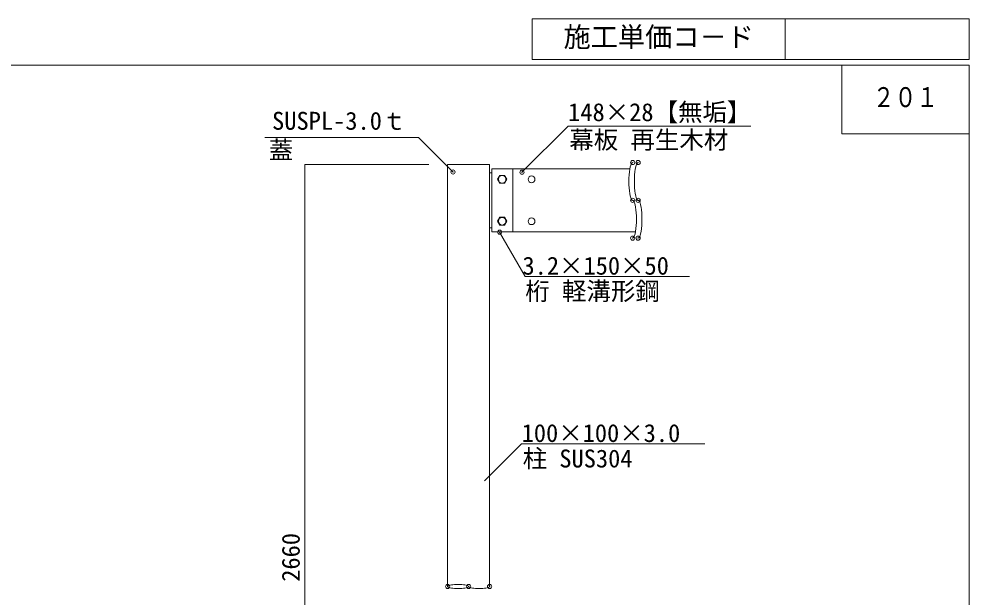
# Model space of a CAD drawing. Units: millimetres on the paper. Extents: x 11 to 285, y 10 to 197.
# Drawn here: x 171.6 to 284.7, y 128 to 196.9 of the extents above; entities that cross this region are included whole.
import ezdxf
from ezdxf.enums import TextEntityAlignment as Align

# ---------------------------------------------------------------- set-up
doc = ezdxf.new("R2010")
doc.units = ezdxf.units.MM
doc.header["$PDMODE"] = 32
doc.header["$PDSIZE"] = 0.5
for name, color, linetype, lineweight in [('_0-0_', 7, 'Continuous', 13), ('寸法', 1, 'Continuous', 13), ('本体', 7, 'Continuous', 13)]:
    doc.layers.add(name, color=color, linetype=linetype, lineweight=lineweight)
doc.styles.add('ＭＳ ゴシック', font='')
doc.styles.get('ＭＳ ゴシック').set_extended_font_data('MS Gothic')

msp = doc.modelspace()

# ---------------------------------------------------------------- linework, layer by layer
at = {"layer": '_0-0_'}
for p, q in [((232.664, 196.865), (284.675, 196.865)), ((232.664, 196.865), (232.664, 192.027)), ((262.784, 196.865), (262.784, 192.027)), ((284.675, 196.865), (284.675, 192.027)), ((232.664, 192.027), (284.675, 192.027)), ((269.54, 191.379), (269.54, 183.179)), ((284.675, 183.179), (269.54, 183.179))]:
    msp.add_line(p, q, dxfattribs=at)
at = {"layer": '_0-0_', "color": 6}
for p, q in [((284.675, 191.379), (10.862, 191.379)), ((284.675, 10.197), (284.675, 191.379))]:
    msp.add_line(p, q, dxfattribs=at)
at = {"layer": '寸法'}
for p, q in [((236.941, 184.113), (231.443, 178.615)), ((236.941, 184.113), (258.713, 184.113)), ((200.812, 182.768), (219.108, 182.768)), ((219.108, 182.768), (223.237, 178.639)), ((205.59, 81.517), (205.59, 179.517)), ((205.59, 179.517), (220.34, 179.517)), ((231.839, 166.18), (228.782, 171.474)), ((231.839, 166.18), (251.379, 166.18)), ((231.405, 146.247), (226.999, 141.841)), ((253.207, 146.247), (231.405, 146.247))]:
    msp.add_line(p, q, dxfattribs=at)
at = {"layer": '本体'}
for p, q in [((222.59, 179.517), (227.59, 179.517)), ((222.59, 179.517), (222.59, 129.267)), ((227.59, 179.517), (227.59, 129.267)), ((227.84, 179.017), (227.84, 171.517)), ((227.84, 179.017), (230.34, 179.017)), ((230.34, 179.017), (230.34, 171.517)), ((230.34, 179.017), (244.286, 179.017)), ((244.276, 178.964), (244.231, 178.642)), ((244.332, 179.241), (244.276, 178.964)), ((244.396, 179.466), (244.332, 179.241)), ((244.467, 179.632), (244.396, 179.466)), ((244.543, 179.733), (244.467, 179.632)), ((244.621, 179.767), (244.543, 179.733)), ((244.933, 178.964), (244.888, 178.642)), ((244.988, 179.241), (244.933, 178.964)), ((245.053, 179.466), (244.988, 179.241)), ((245.124, 179.632), (245.053, 179.466)), ((245.199, 179.733), (245.124, 179.632)), ((245.278, 179.767), (245.199, 179.733)), ((227.59, 178.542), (227.84, 178.542)), ((228.816, 178.242), (228.542, 177.767)), ((228.542, 177.767), (228.816, 177.292)), ((229.365, 178.242), (228.816, 178.242)), ((229.639, 177.767), (229.365, 178.242)), ((229.365, 177.292), (229.639, 177.767)), ((244.178, 177.908), (244.171, 177.517)), ((244.198, 178.287), (244.178, 177.908)), ((244.231, 178.642), (244.198, 178.287)), ((244.834, 177.908), (244.828, 177.517)), ((244.855, 178.287), (244.834, 177.908)), ((244.888, 178.642), (244.855, 178.287)), ((228.816, 177.292), (229.365, 177.292)), ((244.171, 177.517), (244.178, 177.127)), ((244.178, 177.127), (244.198, 176.748)), ((244.198, 176.748), (244.231, 176.392)), ((244.828, 177.517), (244.834, 177.127)), ((244.834, 177.127), (244.855, 176.748)), ((244.855, 176.748), (244.888, 176.392)), ((244.231, 176.392), (244.276, 176.071)), ((244.276, 176.071), (244.332, 175.794)), ((244.332, 175.794), (244.396, 175.569)), ((244.396, 175.569), (244.467, 175.403)), ((244.467, 175.403), (244.543, 175.301)), ((244.888, 176.392), (244.933, 176.071)), ((244.933, 176.071), (244.988, 175.794)), ((244.988, 175.794), (245.053, 175.569)), ((245.053, 175.569), (245.124, 175.403)), ((245.124, 175.403), (245.199, 175.301)), ((244.543, 175.301), (244.621, 175.267)), ((244.621, 175.267), (244.699, 175.233)), ((244.699, 175.233), (244.775, 175.132)), ((244.775, 175.132), (244.846, 174.966)), ((244.846, 174.966), (244.91, 174.741)), ((244.91, 174.741), (244.966, 174.464)), ((244.966, 174.464), (245.011, 174.142)), ((245.199, 175.301), (245.278, 175.267)), ((245.278, 175.267), (245.356, 175.233)), ((245.356, 175.233), (245.432, 175.132)), ((245.432, 175.132), (245.503, 174.966)), ((245.503, 174.966), (245.567, 174.741)), ((245.567, 174.741), (245.622, 174.464)), ((245.622, 174.464), (245.667, 174.142)), ((228.816, 173.242), (228.542, 172.767)), ((229.365, 173.242), (228.816, 173.242)), ((229.639, 172.767), (229.365, 173.242)), ((245.011, 174.142), (245.044, 173.787)), ((245.044, 173.787), (245.064, 173.408)), ((245.064, 173.408), (245.071, 173.017)), ((245.667, 174.142), (245.7, 173.787)), ((245.7, 173.787), (245.721, 173.408)), ((245.721, 173.408), (245.728, 173.017)), ((227.59, 171.992), (227.84, 171.992)), ((228.542, 172.767), (228.816, 172.292)), ((228.816, 172.292), (229.365, 172.292)), ((229.365, 172.292), (229.639, 172.767)), ((245.044, 172.248), (245.011, 171.892)), ((245.064, 172.627), (245.044, 172.248)), ((245.071, 173.017), (245.064, 172.627)), ((245.7, 172.248), (245.667, 171.892)), ((245.721, 172.627), (245.7, 172.248)), ((245.728, 173.017), (245.721, 172.627)), ((227.84, 171.517), (230.34, 171.517)), ((230.34, 171.517), (244.956, 171.517)), ((244.775, 170.903), (244.699, 170.801)), ((244.846, 171.069), (244.775, 170.903)), ((244.91, 171.294), (244.846, 171.069)), ((244.966, 171.571), (244.91, 171.294)), ((245.011, 171.892), (244.966, 171.571)), ((245.432, 170.903), (245.356, 170.801)), ((245.503, 171.069), (245.432, 170.903)), ((245.567, 171.294), (245.503, 171.069)), ((245.622, 171.571), (245.567, 171.294)), ((245.667, 171.892), (245.622, 171.571)), ((244.699, 170.801), (244.621, 170.767)), ((245.356, 170.801), (245.278, 170.767)), ((222.59, 129.267), (222.609, 129.311)), ((222.59, 129.267), (222.609, 129.224)), ((222.609, 129.311), (222.666, 129.353)), ((222.609, 129.224), (222.666, 129.182)), ((222.666, 129.353), (222.758, 129.392)), ((222.666, 129.182), (222.758, 129.142)), ((222.758, 129.392), (222.883, 129.428)), ((222.758, 129.142), (222.883, 129.107)), ((222.883, 129.428), (223.037, 129.459)), ((222.883, 129.107), (223.037, 129.076)), ((223.037, 129.459), (223.215, 129.484)), ((223.037, 129.076), (223.215, 129.051)), ((223.215, 129.484), (223.413, 129.502)), ((223.215, 129.051), (223.413, 129.032)), ((223.413, 129.502), (223.623, 129.513)), ((223.413, 129.032), (223.623, 129.021)), ((223.623, 129.513), (223.84, 129.517)), ((223.623, 129.021), (223.84, 129.017)), ((223.84, 129.517), (224.057, 129.513)), ((223.84, 129.017), (224.057, 129.021)), ((224.057, 129.513), (224.268, 129.502)), ((224.057, 129.021), (224.268, 129.032)), ((224.268, 129.502), (224.465, 129.484)), ((224.268, 129.032), (224.465, 129.051)), ((224.465, 129.484), (224.644, 129.459)), ((224.465, 129.051), (224.644, 129.076)), ((224.644, 129.459), (224.798, 129.428)), ((224.644, 129.076), (224.798, 129.107)), ((224.798, 129.428), (224.923, 129.392)), ((224.798, 129.107), (224.923, 129.142)), ((224.923, 129.392), (225.015, 129.353)), ((224.923, 129.142), (225.015, 129.182)), ((225.015, 129.353), (225.071, 129.311)), ((225.015, 129.182), (225.071, 129.224)), ((225.071, 129.311), (225.09, 129.267)), ((225.071, 129.224), (225.09, 129.267)), ((225.09, 129.267), (225.109, 129.224)), ((225.109, 129.224), (225.166, 129.182)), ((225.166, 129.182), (225.258, 129.142)), ((225.258, 129.142), (225.383, 129.107)), ((225.383, 129.107), (225.537, 129.076)), ((225.537, 129.076), (225.715, 129.051)), ((225.715, 129.051), (225.913, 129.032)), ((225.913, 129.032), (226.123, 129.021)), ((226.123, 129.021), (226.34, 129.017)), ((226.34, 129.017), (226.557, 129.021)), ((226.557, 129.021), (226.768, 129.032)), ((226.768, 129.032), (226.965, 129.051)), ((226.965, 129.051), (227.144, 129.076)), ((227.144, 129.076), (227.298, 129.107)), ((227.298, 129.107), (227.423, 129.142)), ((227.423, 129.142), (227.515, 129.182)), ((227.515, 129.182), (227.571, 129.224)), ((227.571, 129.224), (227.59, 129.267))]:
    msp.add_line(p, q, dxfattribs=at)
for centre, radius in [((229.09, 177.767), 0.45), ((232.59, 177.767), 0.4), ((229.09, 172.767), 0.45), ((232.59, 172.767), 0.4)]:
    msp.add_circle(centre, radius, dxfattribs=at)
for p in [(244.621, 179.767), (245.278, 179.767), (223.237, 178.639), (231.443, 178.615), (244.621, 175.267), (244.621, 175.267), (245.278, 175.267), (245.278, 175.267), (228.782, 171.474), (244.621, 170.767), (245.278, 170.767), (222.59, 129.267), (222.59, 129.267), (225.09, 129.267), (225.09, 129.267), (225.09, 129.267), (227.59, 129.267)]:
    msp.add_point(p, dxfattribs=at)

# ---------------------------------------------------------------- texts
at = {"layer": '_0-0_', "style": 'ＭＳ ゴシック'}
msp.add_text('施工単価コ－ド', height=2.374, dxfattribs=at).set_placement((236.393, 192.827), align=Align.BOTTOM_LEFT)
at = {"layer": '_0-0_', "style": 'ＭＳ ゴシック', "width": 0.8}
msp.add_text('２０１', height=2.374, dxfattribs=at).set_placement((273.223, 185.66), align=Align.BOTTOM_LEFT)
at = {"layer": '寸法', "color": 3, "style": 'ＭＳ ゴシック'}
for s, p in [('148×28【無垢】', (236.941, 184.062)), ('SUSPL-3.0ｔ', (201.69, 183.03)), ('幕板 再生木材', (237.08, 180.765)), ('蓋 ', (201.293, 179.547)), ('3.2×150×50', (231.504, 165.77)), ('桁 軽溝形鋼', (231.839, 162.745)), ('100×100×3.0', (231.405, 145.838)), ('柱 SUS304', (231.526, 142.805))]:
    msp.add_text(s, height=2.136, dxfattribs=at).set_placement(p, align=Align.BOTTOM_LEFT)
msp.add_text('2660', height=2.136, rotation=90, dxfattribs=at).set_placement((205.625, 129.83), align=Align.BOTTOM_LEFT)

doc.saveas('drawing.dxf')
